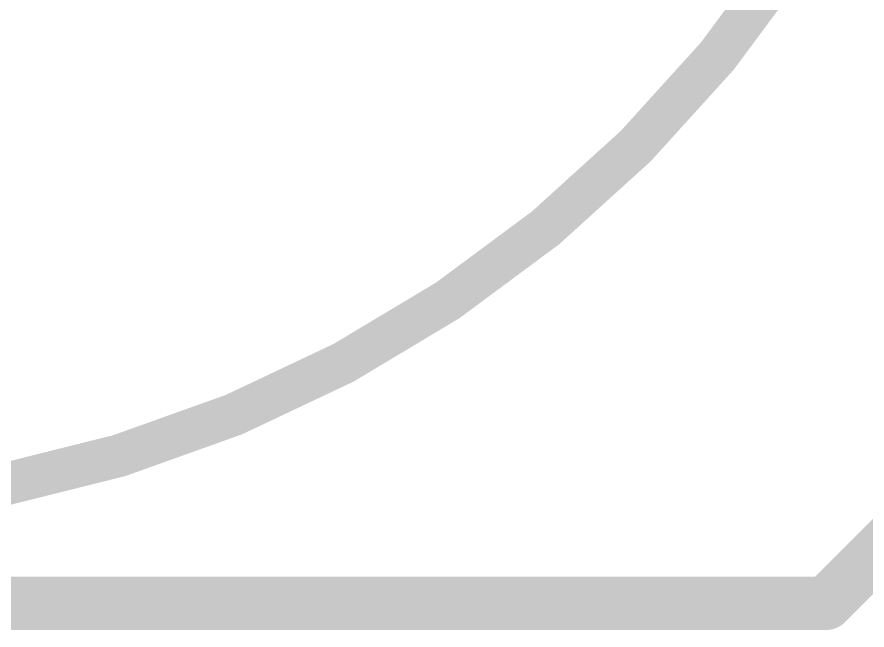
# Model space of a CAD drawing. Extents: x -28 to 79, y -1 to 63.
# Drawn here: x 35.515 to 39.564, y 29.083 to 32.004 of the extents above; entities that cross this region are included whole.
import ezdxf

# ---------------------------------------------------------------- set-up
doc = ezdxf.new("R2010")
doc.units = 0
doc.layers.add('16', color=132, linetype='CONTINUOUS')
doc.layers.add('51', color=53, linetype='CONTINUOUS')

msp = doc.modelspace()

# ---------------------------------------------------------------- linework, layer by layer
at = {"layer": '16', "const_width": 0.254}
for points in [[(39.37, 29.21), (43.18, 33.02)], [(20.32, 29.21), (39.37, 29.21)]]:
    msp.add_lwpolyline(points, dxfattribs=at)
at = {"layer": '16', "const_width": 0.127}
for points in [[(39.37, 29.1465, 1), (39.37, 29.2735)], [(39.3251, 29.2549, 1), (39.4149, 29.1651)]]:
    msp.add_lwpolyline(points, format="xyb", dxfattribs=at)
at = {"layer": '51', "const_width": 0.2032}
msp.add_lwpolyline([(34.29, 29.66, 1), (34.29, 41.46, 1), (34.29, 29.66)], format="xyb", dxfattribs=at)

doc.saveas('drawing.dxf')
